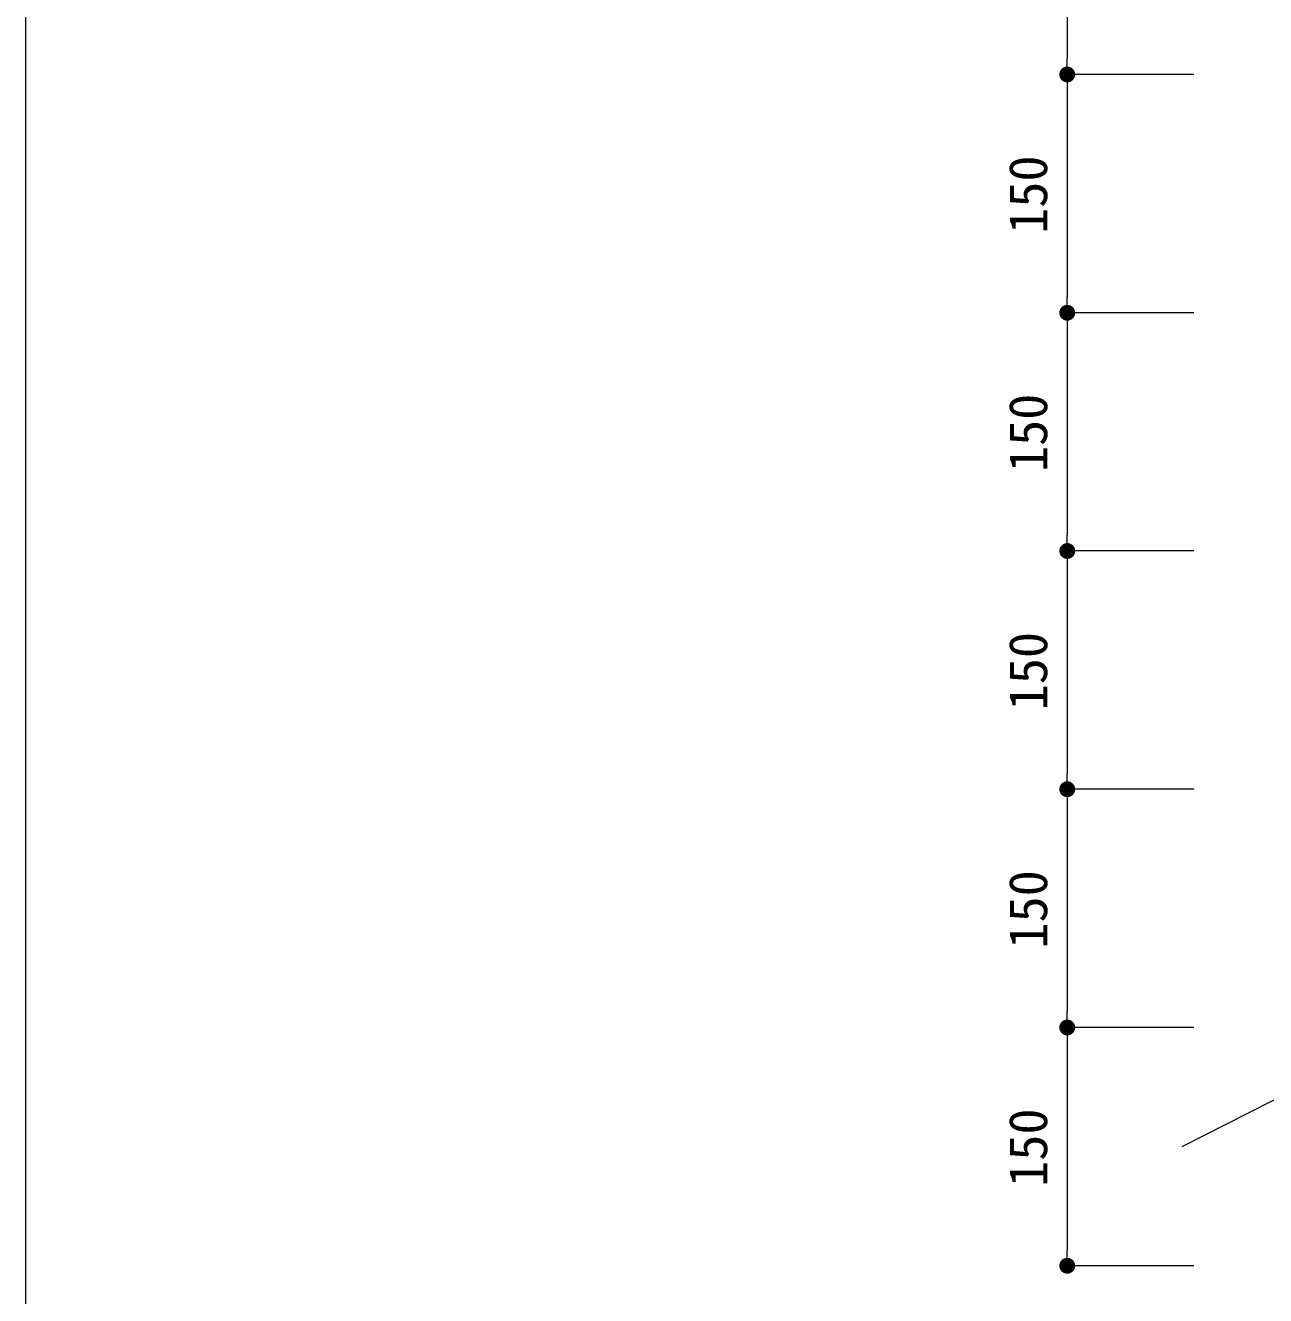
# Model space of a CAD drawing. Units: millimetres, scale not verified. Extents: x -4603 to 4686, y -14667 to 14758.
# Drawn here: x -4504 to -3723, y -8147 to -7347 of the extents above; entities that cross this region are included whole.
import ezdxf
from ezdxf.enums import TextEntityAlignment as Align

# ---------------------------------------------------------------- set-up
doc = ezdxf.new("R2010")
doc.units = ezdxf.units.MM
doc.header["$LTSCALE"] = 6.6
for name, color, linetype, lineweight in [('0-4_0', 7, 'Continuous', 9), ('1-0_0-A12-寸法_目地', 5, 'Continuous', 9), ('1-3_A-C05-見え掛り_細線', 1, 'Continuous', 9), ('1-B_0-A01-枠A', 4, 'Continuous', 9)]:
    doc.layers.add(name, color=color, linetype=linetype, lineweight=lineweight)
doc.styles.add('ＭＳ ゴシック', font='')
doc.styles.get('ＭＳ ゴシック').set_extended_font_data('MS Gothic')

# ---------------------------------------------------------------- blocks, each defined once
blk = doc.blocks.new('_Dot')
at = {"layer": '0-4_0'}
blk.add_line((-25, 0), (-50, 0), dxfattribs=at)
for points in [[(0, 0), (-25, 0), (-24.8, 3.13)], [(0, 0), (-24.8, -3.13), (-25, 0)], [(0, 0), (-24.8, 3.13), (-24.21, 6.22)], [(0, 0), (-24.21, -6.22), (-24.8, -3.13)], [(0, 0), (-24.21, 6.22), (-23.24, 9.2)], [(0, 0), (-23.24, -9.2), (-24.21, -6.22)], [(0, 0), (-23.24, 9.2), (-21.91, 12.04)], [(0, 0), (-21.91, -12.04), (-23.24, -9.2)], [(0, 0), (-21.91, 12.04), (-20.23, 14.69)], [(0, 0), (-20.23, -14.69), (-21.91, -12.04)], [(0, 0), (-20.23, 14.69), (-18.22, 17.11)], [(0, 0), (-18.22, -17.11), (-20.23, -14.69)], [(0, 0), (-18.22, 17.11), (-15.94, 19.26)], [(0, 0), (-15.94, -19.26), (-18.22, -17.11)], [(0, 0), (-15.94, 19.26), (-13.4, 21.11)], [(0, 0), (-13.4, -21.11), (-15.94, -19.26)], [(0, 0), (-13.4, 21.11), (-10.64, 22.62)], [(0, 0), (-10.64, -22.62), (-13.4, -21.11)], [(0, 0), (-10.64, 22.62), (-7.73, 23.78)], [(0, 0), (-7.73, -23.78), (-10.64, -22.62)], [(0, 0), (-7.73, 23.78), (-4.68, 24.56)], [(0, 0), (-4.68, -24.56), (-7.73, -23.78)], [(0, 0), (-4.68, 24.56), (-1.57, 24.95)], [(0, 0), (-1.57, -24.95), (-4.68, -24.56)], [(0, 0), (-1.57, 24.95), (1.57, 24.95)], [(0, 0), (1.57, -24.95), (-1.57, -24.95)], [(0, 0), (1.57, 24.95), (4.68, 24.56)], [(0, 0), (4.68, 24.56), (7.73, 23.78)], [(0, 0), (7.73, 23.78), (10.64, 22.62)], [(0, 0), (10.64, 22.62), (13.4, 21.11)], [(0, 0), (13.4, 21.11), (15.94, 19.26)], [(0, 0), (15.94, 19.26), (18.22, 17.11)], [(0, 0), (18.22, 17.11), (20.23, 14.69)], [(0, 0), (20.23, 14.69), (21.91, 12.04)], [(0, 0), (21.91, 12.04), (23.24, 9.2)], [(0, 0), (23.24, 9.2), (24.21, 6.22)], [(0, 0), (24.21, 6.22), (24.8, 3.13)], [(0, 0), (24.8, 3.13), (25, 0)], [(0, 0), (4.68, -24.56), (1.57, -24.95)], [(0, 0), (7.73, -23.78), (4.68, -24.56)], [(0, 0), (10.64, -22.62), (7.73, -23.78)], [(0, 0), (13.4, -21.11), (10.64, -22.62)], [(0, 0), (15.94, -19.26), (13.4, -21.11)], [(0, 0), (18.22, -17.11), (15.94, -19.26)], [(0, 0), (20.23, -14.69), (18.22, -17.11)], [(0, 0), (21.91, -12.04), (20.23, -14.69)], [(0, 0), (23.24, -9.2), (21.91, -12.04)], [(0, 0), (24.21, -6.22), (23.24, -9.2)], [(0, 0), (24.8, -3.13), (24.21, -6.22)], [(0, 0), (25, 0), (24.8, -3.13)]]:
    blk.add_solid(points, dxfattribs=at)
blk = doc.blocks.new('A1 waku')
at = {"layer": '1-B_0-A01-枠A'}
blk.add_line((991.67, 28783.33), (991.67, 916.67), dxfattribs=at)

msp = doc.modelspace()

# ---------------------------------------------------------------- linework, layer by layer
at = {"layer": '1-0_0-A12-寸法_目地'}
for p, q in [((-3848.095, -7238.095), (-3848.095, -7368.095)), ((-3768.35, -7378.095), (-3848.095, -7378.095)), ((-3768.35, -7378.095), (-3848.095, -7378.095)), ((-3848.095, -7388.095), (-3848.095, -7518.095)), ((-3768.35, -7528.095), (-3848.095, -7528.095)), ((-3768.35, -7528.095), (-3848.095, -7528.095)), ((-3848.095, -7538.095), (-3848.095, -7668.095)), ((-3768.35, -7678.095), (-3848.095, -7678.095)), ((-3768.35, -7678.095), (-3848.095, -7678.095)), ((-3848.095, -7688.095), (-3848.095, -7818.095)), ((-3768.35, -7828.095), (-3848.095, -7828.095)), ((-3768.35, -7828.095), (-3848.095, -7828.095)), ((-3848.095, -7838.095), (-3848.095, -7968.095)), ((-3768.35, -7978.095), (-3848.095, -7978.095)), ((-3768.35, -7978.095), (-3848.095, -7978.095)), ((-3848.095, -7988.095), (-3848.095, -8118.095)), ((-3768.35, -8128.095), (-3848.095, -8128.095))]:
    msp.add_line(p, q, dxfattribs=at)
at = {"layer": '1-3_A-C05-見え掛り_細線'}
msp.add_line((-3775.761, -8053.111), (-389.118, -6331.043), dxfattribs=at)

# ---------------------------------------------------------------- block references
at = {"layer": '1-0_0-A12-寸法_目地', "xscale": 0.2, "yscale": 0.2}
for p, rotation in [((-3848.095, -7378.095), 270), ((-3848.095, -7378.095), 90), ((-3848.095, -7528.095), 270), ((-3848.095, -7528.095), 90), ((-3848.095, -7678.095), 270), ((-3848.095, -7678.095), 90), ((-3848.095, -7828.095), 270), ((-3848.095, -7828.095), 90), ((-3848.095, -7978.095), 270), ((-3848.095, -7978.095), 90), ((-3848.095, -8128.095), 270)]:
    msp.add_blockref('_Dot', p, dxfattribs=dict(at, rotation=rotation))
at = {"layer": '1-B_0-A01-枠A', "xscale": 0.2, "yscale": 0.2}
msp.add_blockref('A1 waku', (-4702.372, -8910), dxfattribs=at)

# ---------------------------------------------------------------- texts
at = {"layer": '1-0_0-A12-寸法_目地', "style": 'ＭＳ ゴシック'}
for p in [(-3853.464, -7478.426), (-3853.464, -7628.426), (-3853.464, -7778.426), (-3853.464, -7928.426), (-3853.464, -8078.426)]:
    msp.add_text('150', height=24.19, rotation=90, dxfattribs=at).set_placement(p, align=Align.BOTTOM_LEFT)

doc.saveas('drawing.dxf')
